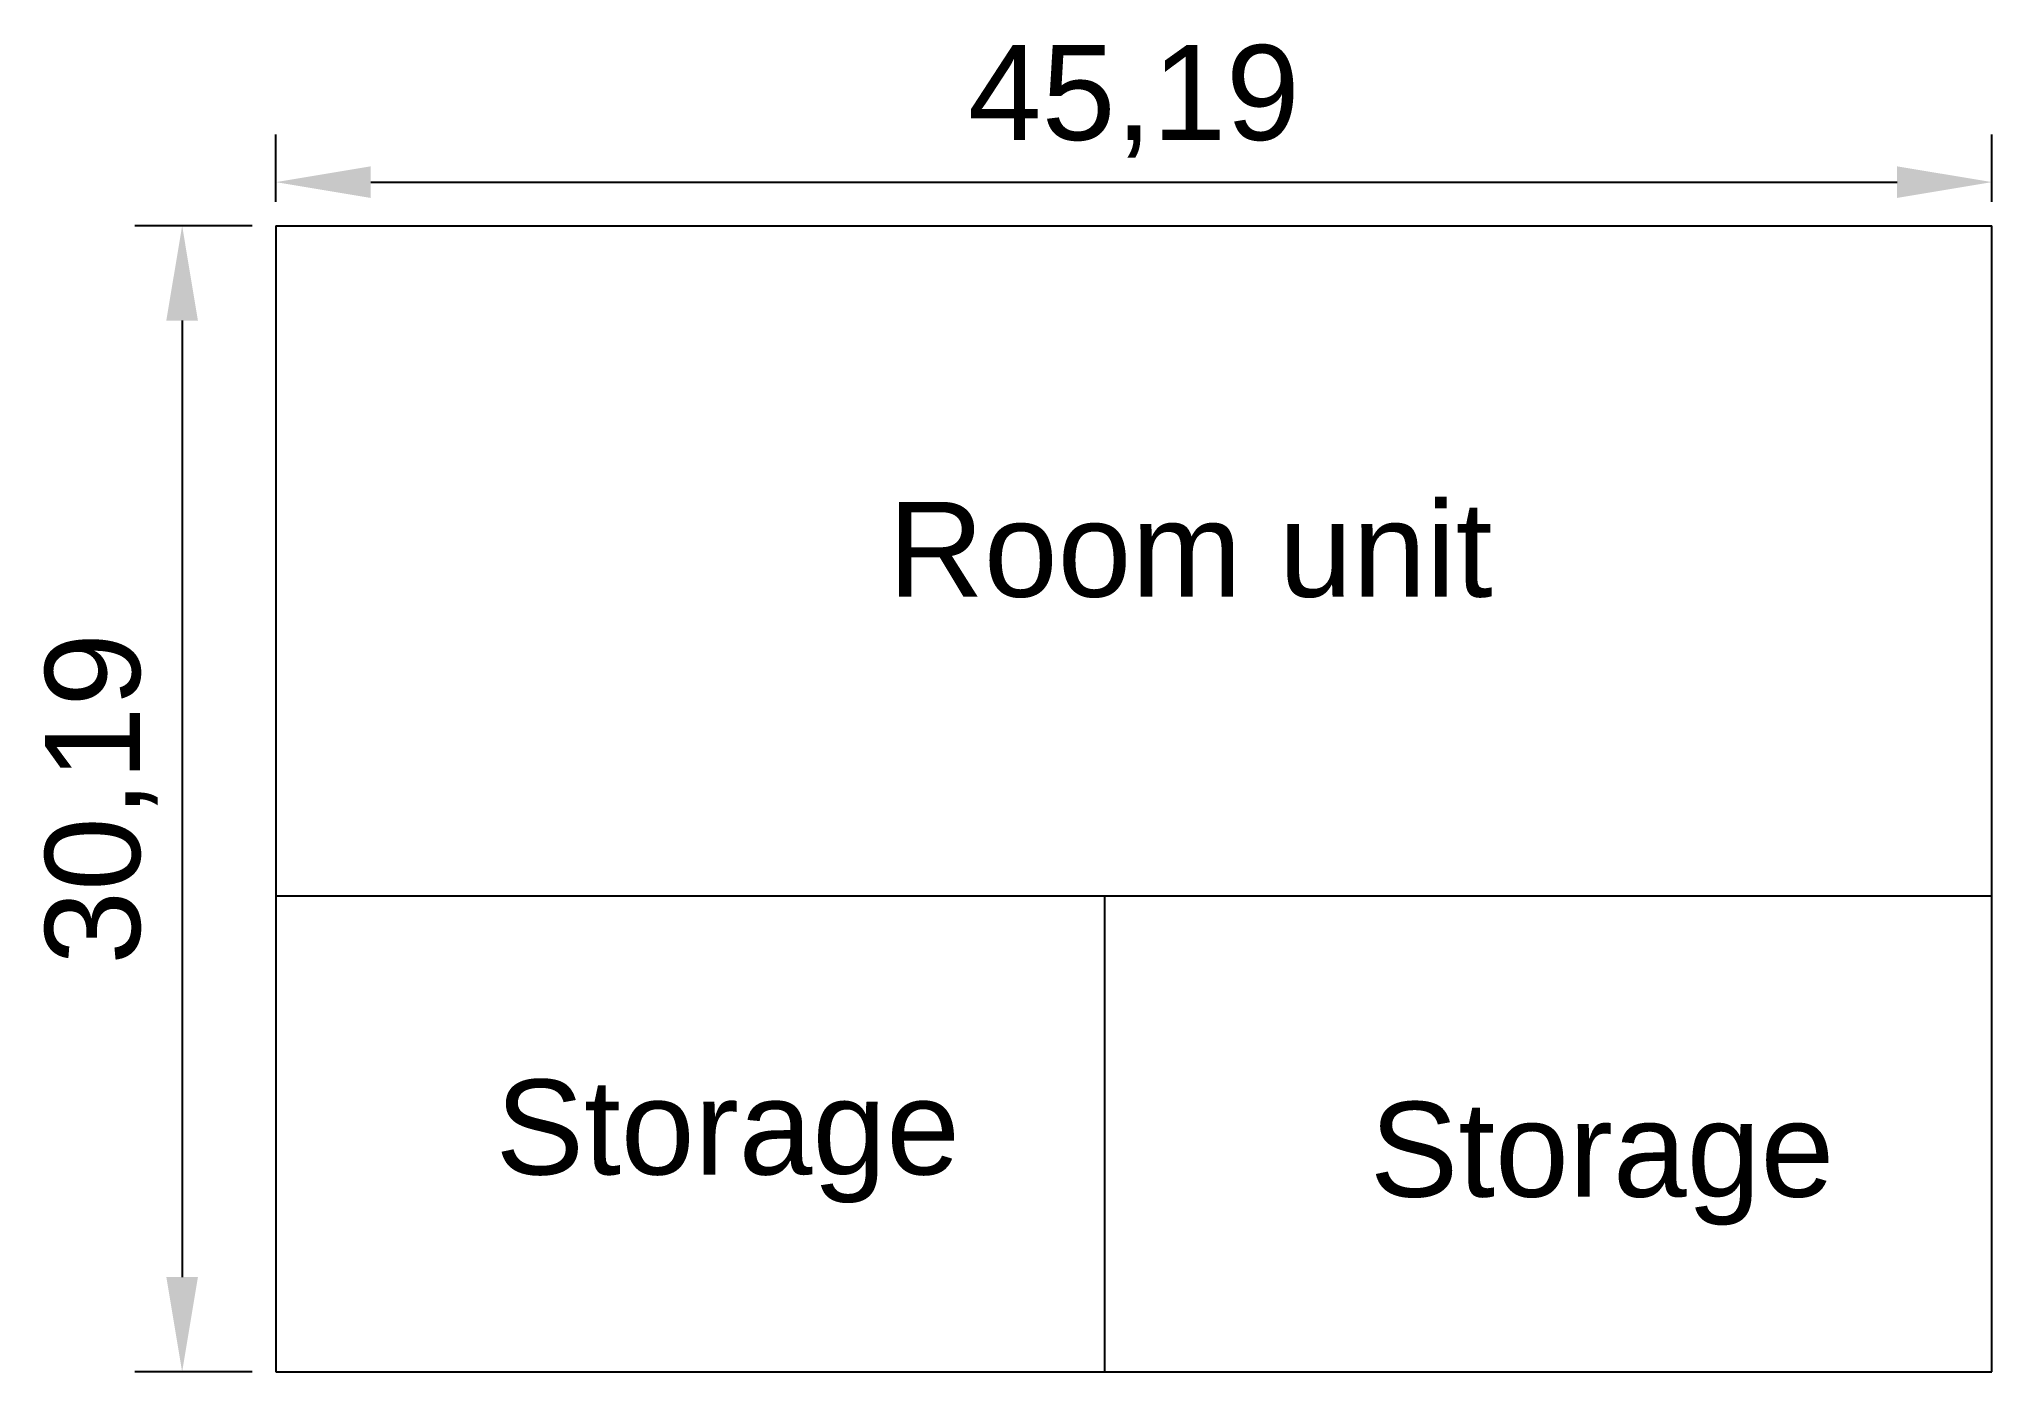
# Model space of a CAD drawing. Header units: millimetres. Extents: x 2847.1 to 2898.5, y 1755.3 to 1790.4.
import ezdxf

# ---------------------------------------------------------------- set-up
doc = ezdxf.new("R2010")
doc.units = ezdxf.units.MM
doc.styles.get("Standard").update_dxf_attribs({"font": 'arial.ttf'})
doc.dimstyles.new('ISO-25', dxfattribs={"dimtxt": 2.5, "dimasz": 2.5, "dimexe": 1.25, "dimexo": 0.625, "dimtad": 1, "dimtxsty": 'Standard', "dimcen": 2.5, "dimadec": 0, "dimazin": 0, "dimtfac": 1, "dimtmove": 0, "dimatfit": 3, "dimfxl": 1, "dimarcsym": 0})

# ---------------------------------------------------------------- blocks, each defined once
blk = doc.blocks.new('*D3')
at = {"color": 0, "lineweight": -2, "transparency": 16777216}
for p, q in [((2853.335, 1786.137), (2853.335, 1787.909)), ((2898.53, 1786.137), (2898.53, 1787.909)), ((2855.835, 1786.659), (2896.03, 1786.659))]:
    blk.add_line(p, q, dxfattribs=at)
at = {"color": 0, "transparency": 16777216}
for points in [[(2855.835, 1787.075), (2855.835, 1786.242), (2853.335, 1786.659)], [(2896.03, 1787.075), (2896.03, 1786.242), (2898.53, 1786.659)]]:
    blk.add_solid(points, dxfattribs=at)
at = {"layer": 'Defpoints', "color": 0, "transparency": 16777216}
for p in [(2898.53, 1786.659), (2853.335, 1785.512), (2898.53, 1785.512)]:
    blk.add_point(p, dxfattribs=at)
at = {"color": 0, "transparency": 16777216, "insert": (2875.932, 1788.786), "char_height": 2.5, "attachment_point": 5}
blk.add_mtext('45,19', dxfattribs=at)
blk = doc.blocks.new('*D4')
at = {"color": 0, "lineweight": -2, "transparency": 16777216}
for p, q in [((2852.71, 1785.512), (2849.618, 1785.512)), ((2850.868, 1783.012), (2850.868, 1757.825)), ((2852.71, 1755.325), (2849.618, 1755.325))]:
    blk.add_line(p, q, dxfattribs=at)
at = {"color": 0, "transparency": 16777216}
for points in [[(2850.451, 1783.012), (2851.284, 1783.012), (2850.868, 1785.512)], [(2850.451, 1757.825), (2851.284, 1757.825), (2850.868, 1755.325)]]:
    blk.add_solid(points, dxfattribs=at)
at = {"layer": 'Defpoints', "color": 0, "transparency": 16777216}
for p in [(2853.335, 1785.512), (2850.868, 1755.325), (2853.335, 1755.325)]:
    blk.add_point(p, dxfattribs=at)
at = {"color": 0, "transparency": 16777216, "insert": (2848.74, 1770.418), "char_height": 2.5, "attachment_point": 5, "rotation": 90}
blk.add_mtext('30,19', dxfattribs=at)

msp = doc.modelspace()

# ---------------------------------------------------------------- linework, layer by layer
for p, q in [((2853.335, 1785.512), (2898.53, 1785.512)), ((2853.335, 1785.512), (2853.335, 1755.325)), ((2898.53, 1755.325), (2898.53, 1785.512)), ((2853.335, 1767.859), (2898.53, 1767.859)), ((2875.159, 1767.859), (2875.159, 1755.325)), ((2853.335, 1755.325), (2898.53, 1755.325))]:
    msp.add_line(p, q)

# ---------------------------------------------------------------- texts
at = {"char_height": 2.5, "attachment_point": 1}
for s, width, heights, insert in [('Room unit', 15.2915, [-6.708], (2869.461, 1778.238)), ('Storage', 11.64241, [-3.278], (2859.122, 1763.024)), ('Storage', 11.64241, [-3.278], (2882.146, 1762.438))]:
    msp.add_mtext_dynamic_manual_height_columns(s, width=width, gutter_width=12.5, heights=heights, dxfattribs=dict(at, insert=insert))

# ---------------------------------------------------------------- dimensions: what is measured, and where the dimension line sits
dim = msp.add_linear_dim(base=(2898.5297, 1786.6586), p1=(2853.335, 1785.5118), p2=(2898.5297, 1785.5118), dimstyle='ISO-25')
dim.commit()
dim.dimension.update_dxf_attribs({"geometry": '*D3', "text_midpoint": (2875.9324, 1788.786)})
dim = msp.add_linear_dim(base=(2850.868, 1755.325), p1=(2853.335, 1785.512), p2=(2853.335, 1755.325), angle=90, dimstyle='ISO-25')
dim.commit()
dim.dimension.update_dxf_attribs({"geometry": '*D4', "text_midpoint": (2848.74, 1770.418)})

doc.saveas('drawing.dxf')
